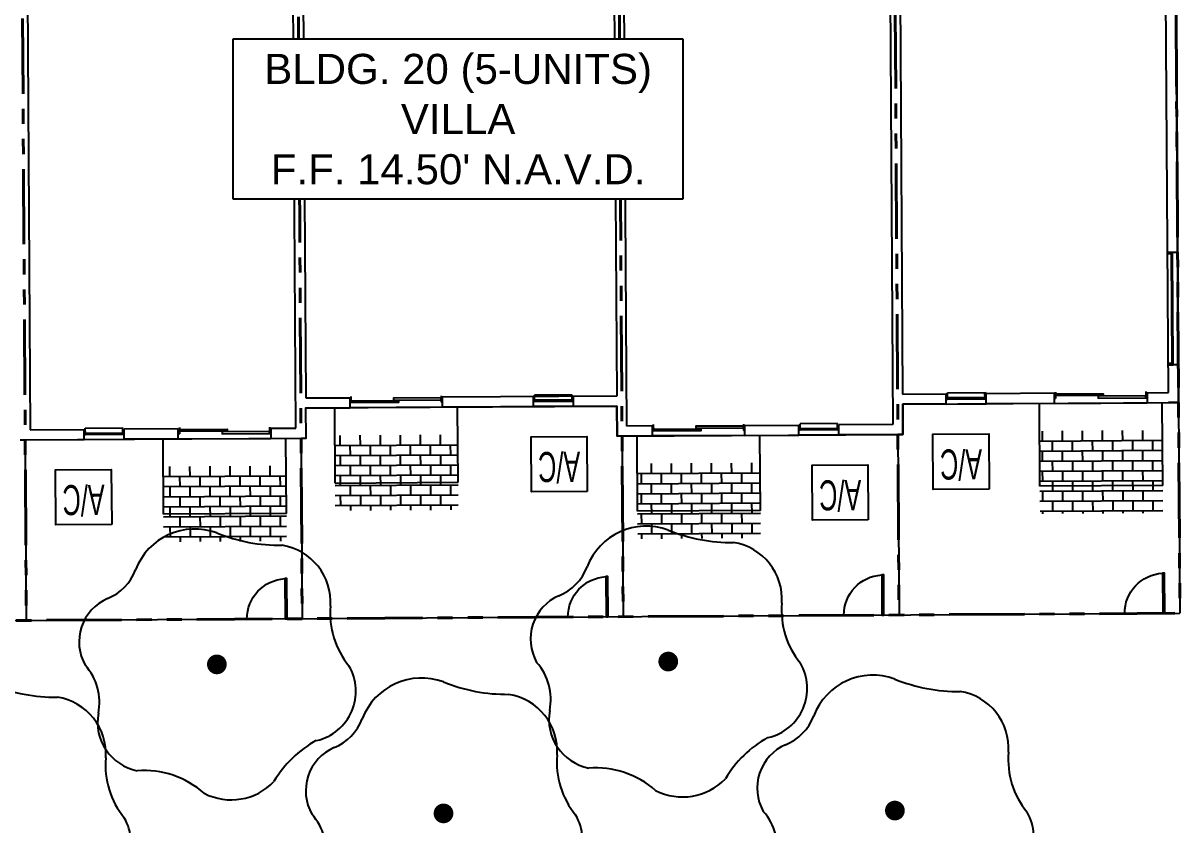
# Model space of a CAD drawing. Header units: feet. Extents: x 919634 to 928945, y 707022 to 708026.
# Drawn here: x 920646.8 to 920723.6, y 707177.3 to 707230.6 of the extents above; entities that cross this region are included whole.
import ezdxf

# ---------------------------------------------------------------- set-up
doc = ezdxf.new("R2010")
doc.units = ezdxf.units.FT
doc.header["$LTSCALE"] = 20
doc.header["$MEASUREMENT"] = 0
doc.linetypes.add('Site Plan$0$PHANTOM2', pattern=[1.25, 0.625, -0.125, 0.125, -0.125, 0.125, -0.125])
for name, color, linetype in [('-u-site-xref', 7, 'Continuous'), ('LK-TREE-050M', 2, 'Continuous'), ('LK-TREE-TRNK', 32, 'Continuous'), ('LP-TREE', 15, 'Continuous'), ('Site Plan$0$-u-site-bldg ID', 7, 'Continuous'), ('Site Plan$0$-u-site-bldg_interior', 252, 'Continuous'), ('Site Plan$0$-u-site-fence', 4, 'Site Plan$0$FENCELINE1'), ('Site Plan$0$A-DOOR-EXT_WINDOWS', 253, 'Continuous'), ('Site Plan$0$A-HVAC-EXT', 253, 'Continuous'), ('Site Plan$0$SP-LOT PAVERS', 254, 'Continuous')]:
    doc.layers.add(name, color=color, linetype=linetype)
for name, color, linetype, lineweight in [('Site Plan$0$SP-LOT LINES', 252, 'Site Plan$0$PHANTOM2', 40), ('Site Plan$0$SP-SIDEWALK', 2, 'Continuous', 25), ('SP-BUILDING-FOOTPRINT', 1, 'Continuous', 25)]:
    doc.layers.add(name, color=color, linetype=linetype, lineweight=lineweight)
doc.layers.get('-u-site-xref').off()
doc.styles.add('Site Plan$0$ARIAL', font='arial.ttf')
doc.linetypes.add('Site Plan$0$FENCELINE1', pattern='A,0.25,-0.1,[133,ltypeshp.shx,S=0.1,R=0,X=-0.1,Y=0],-0.1,1', length=1.45)
pattern_1 = [(180.3586381331031, (920722.4686674994, 707204.4432958498), (0.004172916914429321, -0.6666536066120625), []), (270.3586381331032, (920722.4686674994, 707204.4432958498), (0.6708265235264912, -0.6624806896976327), [0.6666666666666669, -0.6666666666666669])]

# ---------------------------------------------------------------- blocks, each defined once
blk = doc.blocks.new('Site Plan$0$A$C05C92244')
at = {"layer": 'Site Plan$0$A-DOOR-EXT_WINDOWS'}
blk.add_lwpolyline([(32.00389335552609, 32.04769828175449), (32.00389335552609, 0.04381521808500111), (30.40369920234298, 0.04381521808500111), (30.40369920234298, 32.04769828175449)], close=True, dxfattribs=at)
blk.add_arc((32.07979910527501, 32.07980389018303), 32.07980487913881, 180.0573418751565, 267.0050566959838, dxfattribs=at)
blk = doc.blocks.new('Site Plan')
at = {"layer": 'Site Plan$0$SP-LOT PAVERS', "extrusion": (-1.012727550993414e-05, 0.001616752370592864, 0.9999986930037512)}
h = blk.add_hatch(dxfattribs=at)
h.set_pattern_fill('AR-B816', color=256, scale=0.08333333333333336, angle=-179.6413618668968)
h.set_pattern_definition(pattern_1)
h.paths.add_polyline_path([(920667.501037886, 707199.099135468), (920675.6675377229, 707199.1502423622), (920675.6362477525, 707204.1501458379), (920667.4697410715, 707204.0990276061)])
h = blk.add_hatch(dxfattribs=at)
h.set_pattern_fill('AR-B816', color=256, scale=0.08333333333333336, angle=-179.6413618668968)
h.set_pattern_definition(pattern_1)
h.paths.add_polyline_path([(920714.3365878041, 707198.8922935148), (920722.5030935372, 707198.9434123021), (920722.4686674994, 707204.4432958498), (920714.3021608287, 707204.3921759794)])
h = blk.add_hatch(dxfattribs=at)
h.set_pattern_fill('AR-B816', color=256, scale=0.08333333333333336, angle=-179.6413618668968)
h.set_pattern_definition(pattern_1)
h.paths.add_polyline_path([(920656.0971108268, 707197.0277036919), (920664.2636171115, 707197.078822589), (920664.2323202655, 707202.0787196937), (920656.0658135915, 707202.0276031304)])
h = blk.add_hatch(dxfattribs=at)
h.set_pattern_fill('AR-B816', color=256, scale=0.08333333333333336, angle=-179.6413618668968)
h.set_pattern_definition(pattern_1)
h.paths.add_polyline_path([(920687.5965008714, 707197.2248740603), (920695.7630071562, 707197.2759929576), (920695.7317103, 707202.275891731), (920687.5652036257, 707202.2247751682)])
at = {"layer": 'Site Plan$0$-u-site-bldg_interior', "extrusion": (-1.012727550993415e-05, 0.001616752370592864, 0.9999986930037513)}
for p, q in [((920723.2797414857, 707248.858556838, 0.04418886282975273), (920723.5520236054, 707205.3594653792, 0.1145189714616076)), ((920704.955115175, 707247.4104964422, 0.04634444218538405), (920705.2148785674, 707205.9113646859, 0.1134409802204784)), ((920665.3085215082, 707244.0789194385, 0.05132927174201867), (920665.5489851134, 707205.6630720148, 0.1134407005531329)), ((920685.9747833144, 707244.2082796938, 0.05132942116971086), (920686.2152469193, 707205.79243227, 0.1134408499812015)), ((920686.8944231459, 707203.7966465078, 0.1166744237744839), (920686.6664783471, 707240.2125342722, 0.0577965654912429)), ((920704.3327988313, 707240.3231164254, 0.05779669322779049), (920704.5607436992, 707203.907230285, 0.1166745488861377)), ((920647.0005815269, 707239.964245995, 0.05779627868606536), (920647.2285263949, 707203.5483598547, 0.1166741343442244)), ((920664.8948469685, 707203.658940385, 0.1166742647056669), (920664.6669020109, 707240.0748281482, 0.05779640642280118)), ((920722.8811991371, 707206.0219452158, 0.1134411105822973), (920722.6798561494, 707238.1879713357, 0.06143450457195754)), ((920723.4895290873, 707215.3422786896, 0.09837921589334493), (920722.8228826547, 707215.338105823, 0.09837921107314258)), ((920723.2026469038, 707207.8756143022, 0.1104480736809827), (920723.1559224654, 707215.3401904823, 0.09837921348119459)), ((920723.5362587948, 707207.8780068994, 0.1104475840228005), (920722.86960722, 707207.8735296438, 0.1104480712729317)), ((920665.5489851134, 707205.6630720148, 0.1134407005531329), (920668.4655946287, 707205.6813285024, 0.1134407216417449)), ((920668.4655946287, 707205.6813285024, 0.1134407216417449), (920668.4697675345, 707205.0146757668, 0.1145185777013804)), ((920668.5484047163, 707205.7651817079, 0.1133059902373869), (920668.5510380517, 707205.3444868489, 0.1139861772054962)), ((920674.5482871763, 707205.8027379111, 0.1133060336196748), (920674.5509205114, 707205.382043052, 0.1139862205879722)), ((920686.2152469193, 707205.79243227, 0.1134408499812015), (920674.6321404902, 707205.7199279333, 0.1134407662292845)), ((920674.6363133959, 707205.0532751977, 0.1145186222887318), (920674.6321404902, 707205.7199279333, 0.1134407662292845)), ((920680.6778578872, 707205.0910910283, 0.1145193033519008), (920680.67368498, 707205.7577439637, 0.1134414469692824)), ((920683.2564460924, 707205.8572455704, 0.1133067336679811), (920680.7564950675, 707205.8415971524, 0.1133067155922161)), ((920680.7591284026, 707205.4209022934, 0.1139869025601372), (920680.7564950674, 707205.8415971695, 0.1133067155643598)), ((920683.2590794278, 707205.4365507114, 0.1139869206360904), (920683.2564460926, 707205.8572455653, 0.1133067336762627)), ((920683.3444723327, 707205.1077796487, 0.1145193275243384), (920683.3402994034, 707205.7744361248, 0.1134414654172444)), ((920705.2148785674, 707205.9113646859, 0.1134409802204784), (920708.1038804303, 707205.9294478956, 0.1134416373771208)), ((920708.1080533408, 707205.262794484, 0.1145194945297408), (920708.1038804348, 707205.9294472194, 0.1134416384704817)), ((920708.1059921563, 707205.5920839522, 0.113987093431513), (920708.1893238575, 707205.5926055659, 0.113987094034233)), ((920708.1866905225, 707206.0133004251, 0.1133069070657473), (920710.7699732481, 707206.029470457, 0.1133069257444211)), ((920708.1893238575, 707205.5926055659, 0.113987094034233), (920708.1866905225, 707206.0133004251, 0.1133069070657473)), ((920708.1887443743, 707205.6851822819, 0.1138374143450403), (920710.6886953992, 707205.7008307, 0.1138374324208059)), ((920708.1893238575, 707205.5926055659, 0.113987094034233), (920710.6892748823, 707205.6082539837, 0.1139871121105633)), ((920710.6892748823, 707205.6082539837, 0.1139871121105633), (920710.6866415474, 707206.028948843, 0.1133069251418893)), ((920710.6892748823, 707205.6082539837, 0.1139871121105633), (920710.7726065833, 707205.608775598, 0.1139871127125304)), ((920715.2980143725, 707205.9744790156, 0.1134410546726613), (920710.7704948613, 707205.9461388648, 0.1134416577520638)), ((920710.7746677676, 707205.2794861296, 0.1145195138111346), (920710.7704948613, 707205.9461388648, 0.1134416577520638)), ((920715.3021872785, 707205.30782628, 0.1145189107321085), (920715.2980143725, 707205.9744790156, 0.1134410546726613)), ((920715.3001260943, 707205.6371157479, 0.1139865096342572), (920715.3834577949, 707205.6376373619, 0.113986510236789)), ((920715.3808244597, 707206.0583322213, 0.1133063232679268), (920715.3834577949, 707205.6376373619, 0.113986510236789)), ((920721.3807069196, 707206.0958884244, 0.1133063666502147), (920721.3833402547, 707205.675193565, 0.1139865536190768)), ((920721.3833402547, 707205.675193565, 0.1139865536190768), (920721.4666719555, 707205.6757151793, 0.113986554221044)), ((920721.4645602377, 707206.0130777791, 0.1134411003392572), (920722.8811991371, 707206.0219452158, 0.1134411105822973)), ((920721.4645602341, 707206.0130784463, 0.1134410992605773), (920721.4687331398, 707205.3464257111, 0.11451895531946)), ((920665.5531580192, 707204.9964192793, 0.1145185566127683), (920668.4697675345, 707205.0146757668, 0.1145185777013804)), ((920665.5656788307, 707202.9964567112, 0.1177521318636212), (920665.5553979804, 707204.9964333002, 0.1145185566289644)), ((920668.5510380517, 707205.3444868489, 0.1139861772054962), (920668.4677063503, 707205.3439652349, 0.1139861766031526)), ((920674.6363133959, 707205.0532751977, 0.1145186222887318), (920668.4697675345, 707205.0146757668, 0.1145185777013804)), ((920674.6363133959, 707205.0532751977, 0.1145186222887318), (920668.4697675345, 707205.0146757668, 0.1145185777013804)), ((920674.6342522121, 707205.3825646659, 0.113986221190504), (920674.5509205114, 707205.382043052, 0.1139862205879722)), ((920686.2194198254, 707205.1257795345, 0.1145187060406487), (920674.6363133959, 707205.0532751977, 0.1145186222887318)), ((920680.7591284026, 707205.4209022934, 0.1139869025601372), (920680.675796702, 707205.4203806795, 0.1139869019576054)), ((920683.3444723131, 707205.1077828571, 0.1145193223370382), (920680.6778578856, 707205.0910912113, 0.1145193030560214)), ((920683.2584999449, 707205.5291274273, 0.1138372409470859), (920680.7585489195, 707205.5134790093, 0.1138372228711327)), ((920683.2590794278, 707205.4365507114, 0.1139869206360904), (920680.7591284026, 707205.4209022934, 0.1139869025601372)), ((920683.342411129, 707205.4370723257, 0.1139869212380575), (920683.2590794278, 707205.4365507114, 0.1139869206360904)), ((920686.231937478, 707203.12582083, 0.1177522750132646), (920686.2194187568, 707205.1257795278, 0.114518706040641)), ((920705.2190515066, 707205.2447066497, 0.1145188448500759), (920705.2315702463, 707203.2447449545, 0.1177524186687596)), ((920708.1080533408, 707205.262794484, 0.1145194945297408), (920710.7746677676, 707205.2794861296, 0.1145195138111346)), ((920715.3021872785, 707205.30782628, 0.1145189107321085), (920710.7746677676, 707205.2794861296, 0.1145195138111346)), ((920715.3021872785, 707205.30782628, 0.1145189107321085), (920721.4687331398, 707205.3464257111, 0.11451895531946)), ((920715.3021872785, 707205.30782628, 0.1145189107321085), (920721.4687331398, 707205.3464257111, 0.11451895531946)), ((920721.468733144, 707205.3464250438, 0.114518956398328), (920722.8853720598, 707205.3552924808, 0.11451896664118)), ((920723.5520236054, 707205.3594653792, 0.1145189714616076), (920722.8853720598, 707205.3552924808, 0.11451896664118)), ((920647.2285263949, 707203.5483598547, 0.1166741343442244), (920650.8117856935, 707203.5707887884, 0.1166741609667873)), ((920650.815958623, 707202.9041323123, 0.1177520230740695), (920650.8117856935, 707203.5707887884, 0.1166741609667873)), ((920650.8138974184, 707203.2334249892, 0.1172196167879768), (920650.8972291196, 707203.2339466028, 0.1172196173908851)), ((920650.8945957844, 707203.6546414621, 0.1165394304222111), (920653.3945468095, 707203.6702898801, 0.1165394484981644)), ((920650.8972291196, 707203.2339466028, 0.1172196173908851), (920650.8945957846, 707203.6546414569, 0.1165394304306809)), ((920650.8966496363, 707203.326523319, 0.1170699377013159), (920653.3966006613, 707203.342171737, 0.1170699557772692)), ((920650.8972291196, 707203.2339466028, 0.1172196173908851), (920653.3971801443, 707203.2495950208, 0.1172196354668383)), ((920653.3971801443, 707203.2495950208, 0.1172196354668383), (920653.3945468093, 707203.6702898969, 0.1165394484710609)), ((920653.3971801443, 707203.2495950208, 0.1172196354668383), (920653.4805118454, 707203.2501166351, 0.1172196360688054)), ((920657.0616670992, 707203.6099093424, 0.1166742069893766), (920653.4784001234, 707203.5874799188, 0.1166741810810472)), ((920653.4825730306, 707202.9208269834, 0.1177520374638537), (920653.4784001234, 707203.5874799188, 0.1166741810810472)), ((920657.065840005, 707202.9432565899, 0.1177520630761156), (920657.0616670992, 707203.6099093424, 0.1166742069893766)), ((920657.0637788207, 707203.2725460749, 0.1172196619505961), (920657.1471105218, 707203.273067689, 0.1172196625529397)), ((920657.1444771866, 707203.693762548, 0.1165394755848304), (920657.1471105218, 707203.273067689, 0.1172196625529397)), ((920663.1443596486, 707203.7313184117, 0.1165395195161515), (920663.1469929816, 707203.310623892, 0.1172197059354158)), ((920663.1469929816, 707203.310623892, 0.1172197059354158), (920663.2303246824, 707203.311145506, 0.1172197065379475)), ((920663.2282129645, 707203.6485081062, 0.1166742526554079), (920664.8948469685, 707203.658940385, 0.1166742647056669)), ((920663.2282129645, 707203.6485081062, 0.1166742526554079), (920663.2323858705, 707202.9818553709, 0.1177521087144787)), ((920688.5610571498, 707203.8070787864, 0.1166744358251193), (920686.8944231459, 707203.7966465078, 0.1166744237744839)), ((920688.5610571498, 707203.8070787864, 0.1166744358251193), (920688.565230056, 707203.1404260512, 0.1177522918840019)), ((920688.6465005687, 707203.4702378, 0.1172198903101908), (920688.5631688673, 707203.4697161858, 0.1172198897082236)), ((920688.6438672356, 707203.8909323195, 0.1165397038911147), (920688.6465005687, 707203.4702378, 0.1172198903101908)), ((920694.6437496928, 707203.9284888624, 0.1165397467241811), (920694.6463830285, 707203.5077940032, 0.1172199336924786)), ((920694.7297147291, 707203.5083156171, 0.1172199342950104), (920694.6463830285, 707203.5077940032, 0.1172199336924786)), ((920694.727603007, 707203.8456788847, 0.1166744793336027), (920698.3108623029, 707203.8681082596, 0.1166745052426295)), ((920694.7317759132, 707203.1790261321, 0.1177523354205298), (920694.727603007, 707203.8456788847, 0.1166744793336027)), ((920698.3150352102, 707203.2014553234, 0.1177523616265653), (920698.3108623029, 707203.8681082596, 0.1166745052426295)), ((920698.3963057256, 707203.5312665891, 0.1172199608340489), (920698.312974025, 707203.5307449751, 0.1172199602315171)), ((920700.893623415, 707203.9676098664, 0.1165397919413282), (920698.3936723906, 707203.9519614484, 0.1165397738653749)), ((920698.3963057256, 707203.5312665891, 0.1172199608340489), (920698.3936723901, 707203.9519614653, 0.1165397738380833)), ((920700.8956772676, 707203.6394917232, 0.117070299220433), (920698.3957262425, 707203.6238433047, 0.1170702811452326)), ((920700.8962567507, 707203.5469150073, 0.1172199789096257), (920698.3963057256, 707203.5312665891, 0.1172199608340489)), ((920700.8962567507, 707203.5469150073, 0.1172199789096257), (920700.8936234153, 707203.9676098613, 0.1165397919496098)), ((920700.9795884512, 707203.5474366209, 0.1172199795125339), (920700.8962567507, 707203.5469150073, 0.1172199789096257)), ((920704.5607436992, 707203.907230285, 0.1166745488861377), (920700.9774767262, 707203.8848004205, 0.1166745236909679)), ((920700.9816496558, 707203.2181439444, 0.1177523857982501), (920700.9774767262, 707203.8848004205, 0.1166745236909679)), ((920704.8982412033, 707203.242662368, 0.1177524099804022), (920700.9816497423, 707203.2181476856, 0.117752379750416)), ((920705.2315702463, 707203.2447449545, 0.1177524186687596), (920704.8982412033, 707203.242662368, 0.1177524099804022)), ((920646.5660457321, 707202.8775325846, 0.1177519882081238), (920646.8993747233, 707202.8796190541, 0.1177519906180785)), ((920646.8993747233, 707202.8796190541, 0.1177519906180785), (920650.8159584887, 707202.9041360522, 0.1177520170262338)), ((920650.8159586032, 707202.904135521, 0.1177520178862046), (920653.4825730295, 707202.920827167, 0.1177520371670332)), ((920657.065840005, 707202.9432565899, 0.1177520630761156), (920653.4825730306, 707202.9208269834, 0.1177520374638537)), ((920657.0658400053, 707202.9432566068, 0.1177520630488239), (920663.2323858662, 707202.9818560382, 0.1177521076356106)), ((920657.0658400053, 707202.9432566068, 0.1177520630488239), (920663.2323858662, 707202.9818560382, 0.1177521076356106)), ((920663.2323858705, 707202.9818553709, 0.1177521087144787), (920665.2323466903, 707202.9943741054, 0.1177521231752414)), ((920665.2323520273, 707202.9943702554, 0.1177521294536823), (920665.5656788307, 707202.9964567112, 0.1177521318636212)), ((920686.5652642641, 707203.1279072852, 0.1177522774239563), (920686.2319374607, 707203.1258208299, 0.1177522750132645)), ((920688.565230056, 707203.1404260512, 0.1177522918840019), (920686.5652692359, 707203.1279073167, 0.1177522774234276)), ((920694.731775913, 707203.1790261489, 0.1177523353934264), (920688.5652300514, 707203.140426718, 0.1177522908058867)), ((920694.731775913, 707203.1790261489, 0.1177523353934264), (920688.5652300514, 707203.140426718, 0.1177522908058867)), ((920694.7317759132, 707203.1790261321, 0.1177523354205298), (920698.3150352102, 707203.2014553234, 0.1177523616265653)), ((920700.9816496357, 707203.218147153, 0.1177523806103852), (920698.3150352087, 707203.2014555077, 0.1177523613286156))]:
    blk.add_line(p, q, dxfattribs=at)
at = {"layer": 'Site Plan$0$-u-site-bldg_interior', "ltscale": 0.25, "extrusion": (-1.012727550993415e-05, 0.001616752370592864, 0.9999986930037513)}
for p, q in [((920708.1080533593, 707205.2627915209, 0.1145194993204647), (920705.2190515066, 707205.2447066497, 0.1145188448500759)), ((920663.232385895, 707202.9818514878, 0.1177521149928812), (920665.2323489304, 707202.9943702357, 0.1177521294540363)), ((920688.5652300798, 707203.1404221677, 0.1177522981629691), (920686.5652670445, 707203.1279034198, 0.1177522837016258))]:
    blk.add_line(p, q, dxfattribs=at)
at = {"layer": 'Site Plan$0$-u-site-bldg_interior', "extrusion": (-1.012727550993415e-05, 0.001616752370592864, 0.9999986930037513)}
for points, elevation in [([(920723.1558762466, 707214.4308151915), (920722.8228365578, 707214.4287305302), (920722.8233581724, 707214.3453988294), (920723.1563978613, 707214.3474834907)], 1134.166039153589), ([(920723.1095023557, 707207.0489814719), (920723.2020791927, 707207.0495609568), (920723.1563978613, 707214.3474834907), (920723.0638210243, 707214.3469040062)], 1134.166039153589), ([(920722.8706643673, 707206.9641520035), (920723.2026008042, 707206.966229759), (920723.2020791927, 707207.0495609568), (920722.8701427556, 707207.0474832014)], 1134.166039153589), ([(920674.5490488023, 707204.7643156998), (920671.3796740585, 707204.7444770057), (920671.3804564801, 707204.6194794541), (920674.5498312243, 707204.6393181486)], 1134.166039153589), ([(920715.3815860837, 707205.0199103442), (920718.5509608272, 707205.0397490389), (920718.5517432494, 707204.9147514877), (920715.3823685063, 707204.894912793)], 1134.166039153589), ([(920721.3825117722, 707204.8908031951), (920718.2186772529, 707204.8709991784), (920718.219459675, 707204.7460016276), (920721.3832941944, 707204.7658056432)], 1134.166039153588), ([(920668.5502095716, 707204.5600960468), (920671.7140440905, 707204.5799000618), (920671.7148265128, 707204.4549025112), (920668.5509919939, 707204.4350984952)], 1134.166039153588), ([(920657.1452388461, 707202.6553375812), (920660.3146135899, 707202.6751762759), (920660.3153960119, 707202.5501787241), (920657.1460212681, 707202.5303400296)], 1134.166039153588), ([(920663.1461645353, 707202.5262304314), (920659.9823300159, 707202.5064264156), (920659.9831124378, 707202.3814288647), (920663.146946957, 707202.4012328802)], 1134.166039153589), ([(920688.6456721205, 707202.685844548), (920691.8095066395, 707202.7056485639), (920691.8102890616, 707202.5806510127), (920688.6464545423, 707202.5608469965)], 1134.166039153589), ([(920694.6445113511, 707202.8900642017), (920691.4751366071, 707202.8702255075), (920691.475919029, 707202.7452279553), (920694.6452937732, 707202.765066651)], 1134.166039153589)]:
    blk.add_lwpolyline(points, close=True, dxfattribs=dict(at, elevation=elevation))
at = {"layer": 'Site Plan$0$-u-site-fence', "ltscale": 0.15, "extrusion": (-1.012727550993415e-05, 0.001616752370592864, 0.9999986930037513)}
for p, q in [((920723.5520238341, 707205.3594528626, 0.1145189917006064), (920723.6396548264, 707191.3597507707, 0.137153960292153)), ((920704.8982407666, 707203.2426585502, 0.1177524161485054), (920704.9733530749, 707191.2429092461, 0.1371538253230174)), ((920704.8982407666, 707203.2426585502, 0.1177524161485054), (920704.9733530749, 707191.242909246, 0.1371538253232056)), ((920646.8993776053, 707202.8796190042, 0.1177519907280189), (920646.9744899332, 707190.8798666031, 0.1371534049098942)), ((920646.8993776053, 707202.8796190042, 0.1177519907280189), (920646.9744899307, 707190.8798669846, 0.1371534042931024)), ((920665.2323486375, 707202.9943703029, 0.1177521293426089), (920665.3074609399, 707190.9946219734, 0.1371535369413561)), ((920665.2323520267, 707202.9943703241, 0.1177521293426334), (920665.3074643287, 707190.9946220513, 0.1371535368497182)), ((920686.5652713233, 707203.1279072618, 0.1177522775333622), (920686.6403836533, 707191.1281545359, 0.1371536922403671)), ((920628.3081881853, 707190.7630244276, 0.1371532709938492), (920723.6396548264, 707191.3597507707, 0.137153960292153))]:
    blk.add_line(p, q, dxfattribs=at)
at = {"layer": 'Site Plan$0$A-HVAC-EXT', "extrusion": (-1.012727550993415e-05, 0.001616752370592864, 0.9999986930037513), "elevation": 1134.166039153589}
for points in [[(920710.9661195864, 707198.7042355525), (920707.2544378121, 707198.6810022878), (920707.2314867692, 707202.3475971244), (920710.9431685437, 707202.3708303891)], [(920684.2548816814, 707198.5373130732), (920680.5431999068, 707198.5140798085), (920680.5202488641, 707202.1806746445), (920684.2319306384, 707202.2039079095)], [(920702.9337037167, 707196.6541934486), (920699.2220219421, 707196.6309601839), (920699.199070899, 707200.2975550196), (920702.9107526734, 707200.3207882845)], [(920652.6464439745, 707196.3394238566), (920648.9347622002, 707196.3161905915), (920648.9118111571, 707199.982785428), (920652.6234929315, 707200.0060186926)]]:
    blk.add_lwpolyline(points, close=True, dxfattribs=at)
at = {"layer": 'Site Plan$0$SP-LOT LINES', "ltscale": 0.4, "extrusion": (-1.012727550993415e-05, 0.001616752370592864, 0.9999986930037513)}
for p, q in [((920646.4111507243, 707280.8779852435, -0.008356526513016941), (920646.9744930342, 707190.8798659734, 0.1371540414702029)), ((920664.744125122, 707280.9927403098, -0.008356393955836483), (920665.3074674322, 707190.9946210401, 0.1371541740270069)), ((920686.0770444418, 707281.1262735002, -0.00835687521736632), (920686.6403867521, 707191.1281542303, 0.137153692765477)), ((920704.4100138618, 707281.2410285366, -0.008356107151093802), (920704.9733561715, 707191.2429092666, 0.137154460832126)), ((920723.0763156135, 707281.3578700621, -0.00835597218378226), (920723.6396579236, 707191.3597507923, 0.1371545957992493)), ((920628.3081881856, 707190.7630244285, 0.1371539065028689), (920723.6396579236, 707191.3597507923, 0.1371545957992493))]:
    blk.add_line(p, q, dxfattribs=at)
at = {"layer": 'Site Plan$0$SP-SIDEWALK', "extrusion": (-1.012727550993415e-05, 0.001616752370592864, 0.9999986930037513)}
for p, q in [((920667.5010838574, 707200.0085307963, 0.1226024748890182), (920667.4697871247, 707205.0084163998, 0.1145185704706227)), ((920675.6675836948, 707200.0596376237, 0.1226025521985999), (920675.6362938059, 707205.0595345648, 0.1145186295193013)), ((920714.3366337697, 707199.8016891135, 0.1234112042447519), (920714.3022068681, 707205.3015669128, 0.1145189035017272)), ((920722.503139503, 707199.8528078339, 0.1234112623858344), (920722.4687135498, 707205.3526850783, 0.1145189625498413)), ((920656.0971567646, 707197.9371017274, 0.1258359762613824), (920656.0658595951, 707202.9369972397, 0.1177520558184426)), ((920664.2636630499, 707197.9882205577, 0.1258360342304373), (920664.2323662586, 707202.9881155, 0.1177521147129702)), ((920687.5965468112, 707198.134271838, 0.1258362040191981), (920687.5652496415, 707203.1341673508, 0.1177522835755054)), ((920695.7630530964, 707198.1853906687, 0.1258362619876883), (920695.731756305, 707203.1852856111, 0.1177523424700331)), ((920667.5010838574, 707200.0085307963, 0.1226024748890182), (920675.6675836948, 707200.0596376237, 0.1226025521985999)), ((920722.503139503, 707199.8528078339, 0.1234112623858344), (920714.3366337697, 707199.8016891135, 0.1234112042447519)), ((920664.2636630499, 707197.9882205577, 0.1258360342304373), (920656.0971567646, 707197.9371017274, 0.1258359762613824)), ((920695.7630530964, 707198.1853906687, 0.1258362619876883), (920687.5965468112, 707198.134271838, 0.1258362040191981))]:
    blk.add_line(p, q, dxfattribs=at)
at = {"layer": 'Site Plan$0$-u-site-fence', "ltscale": 0.01, "extrusion": (-1.012727550993413e-05, 0.001616752370592864, 0.9999986930037513), "xscale": -0.08333333333333336, "yscale": 0.0833333333333334, "zscale": 0.08333333333333337, "rotation": 180.3586381544089}
for p in [(920719.9559691945, 707193.097978748, 1134.166039153588), (920661.6237739722, 707192.7336288445, 1134.166039153587), (920682.9566857998, 707192.8671565008, 1134.166039153588), (920701.2896648896, 707192.9819087791, 1134.166039153588)]:
    blk.add_blockref('Site Plan$0$A$C05C92244', p, dxfattribs=at)
at = {"layer": 'Site Plan$0$A-HVAC-EXT', "extrusion": (-1.012727550993415e-05, 0.001616752370592864, 0.9999986930037513), "style": 'Site Plan$0$ARIAL', "width": 0.6}
for p in [(920683.7801294029, 707201.1830552485, 1134.166039153588), (920710.4913673084, 707201.3499777275, 1134.166039153588), (920702.4589514378, 707199.2999356237, 1134.166039153588), (920652.1716916958, 707198.9851660315, 1134.166039153588)]:
    blk.add_text('A/C', height=2.000000000000001, rotation=180.3586381347147, dxfattribs=at).set_placement(p)
at = {"layer": 'Site Plan$0$-u-site-bldg ID', "insert": (920675.6723766751, 707228.5368486717), "char_height": 2, "width": 27.88032614358599, "attachment_point": 2, "style": 'Site Plan$0$ARIAL', "bg_fill": 19, "box_fill_scale": 1.5, "bg_fill_color": 256, "bg_fill_transparency": 0}
blk.add_mtext("BLDG. 20 (5-UNITS)\\PVILLA\\PF.F. 14.50' N.A.V.D.", dxfattribs=at)
blk = doc.blocks.new('TREE-SIMP-005')
at = {"layer": 'LK-TREE-050M'}
for centre, radius, start, end in [((-0.08377323303946582, 0.2740128446012839), 0.2410148314504328, 69.66030257962633, 159.1136661743774), ((0.2415069132607073, 1.096206151856158), 0.643263060235758, 247.9484677748395, 270.591019969107), ((0.2135752346658535, 0.2365424991404055), 0.219177793304975, 356.1089469460936, 80.92588036899413), ((-0.4874905437243342, 0.4274506444509818), 0.1908777990837059, 291.996127445669, 339.2865678889345), ((-0.3442528656520381, 0.08553475810633415), 0.1798612492954901, 113.509049978634, 209.6004086586038), ((0.7466102499786018, 0.1943064552262648), 0.315551059145618, 175.025396269356, 219.3558172424032), ((-0.6576237495174837, -0.1441039940954987), 0.2108728950657779, 348.5773534052316, 41.8886302719907), ((0.3365289680545516, -0.102409677929149), 0.1921463519017287, 283.2700858267119, 30.18650749245099), ((-0.265001679921312, -0.2198436052661314), 0.189005064244361, 169.6436695143773, 258.5100727003751), ((0.5861506970211678, -0.664476605715052), 0.4288702278534303, 119.0130174089601, 149.3178692318655), ((-0.2765590912944447, -0.748742478672515), 0.3446705058437789, 48.53128869969259, 94.3414469668017), ((0.0544451531613106, -0.2900011770143003), 0.2252759235935523, 242.8610345167371, 316.3018933739532)]:
    blk.add_arc(centre, radius, start, end, dxfattribs=at)
at = {"layer": 'LK-TREE-TRNK', "const_width": 0.0375}
blk.add_lwpolyline([(-0.01875000000001137, -7.105427357601002e-15, 1), (0.01874999999998295, -7.105427357601002e-15, 1)], format="xyb", close=True, dxfattribs=at)

msp = doc.modelspace()

# ---------------------------------------------------------------- block references
at = {"layer": '-u-site-xref'}
msp.add_blockref('Site Plan', (0, 0), dxfattribs=at)

# ---------------------------------------------------------------- next in the draw order: linework, layer by layer
at = {"layer": 'SP-BUILDING-FOOTPRINT', "elevation": 0.03637377825157273}
msp.add_lwpolyline([(920646.5655780764, 707202.8775296578), (920665.567941752, 707202.9966063409), (920665.5552651132, 707205.0195556905), (920686.2194198255, 707205.1257795349), (920686.2319381372, 707203.1258208345), (920705.2315697763, 707203.2448842223), (920705.2190376355, 707205.2447102428), (920723.5519356213, 707205.359552958), (920723.3423204335, 707238.8582932977)], dxfattribs=at)

# ---------------------------------------------------------------- next in the draw order: block references
at = {"layer": 'LP-TREE', "xscale": 17.4705586228176, "yscale": 17.4705586228176, "zscale": 15.03416260495856}
for p in [(920659.63847935, 707187.9584258124, 0.1385887265985529), (920689.6378911318, 707188.1462894137, 0.1385955949460515), (920644.7014113937, 707177.8654483279, -0.001253027060661535), (920674.700823973, 707178.0531846238, -0.001252773997315618), (920704.7002345914, 707178.2412339585, -0.001252773997315619)]:
    msp.add_blockref('TREE-SIMP-005', p, dxfattribs=at)

doc.saveas('drawing.dxf')
